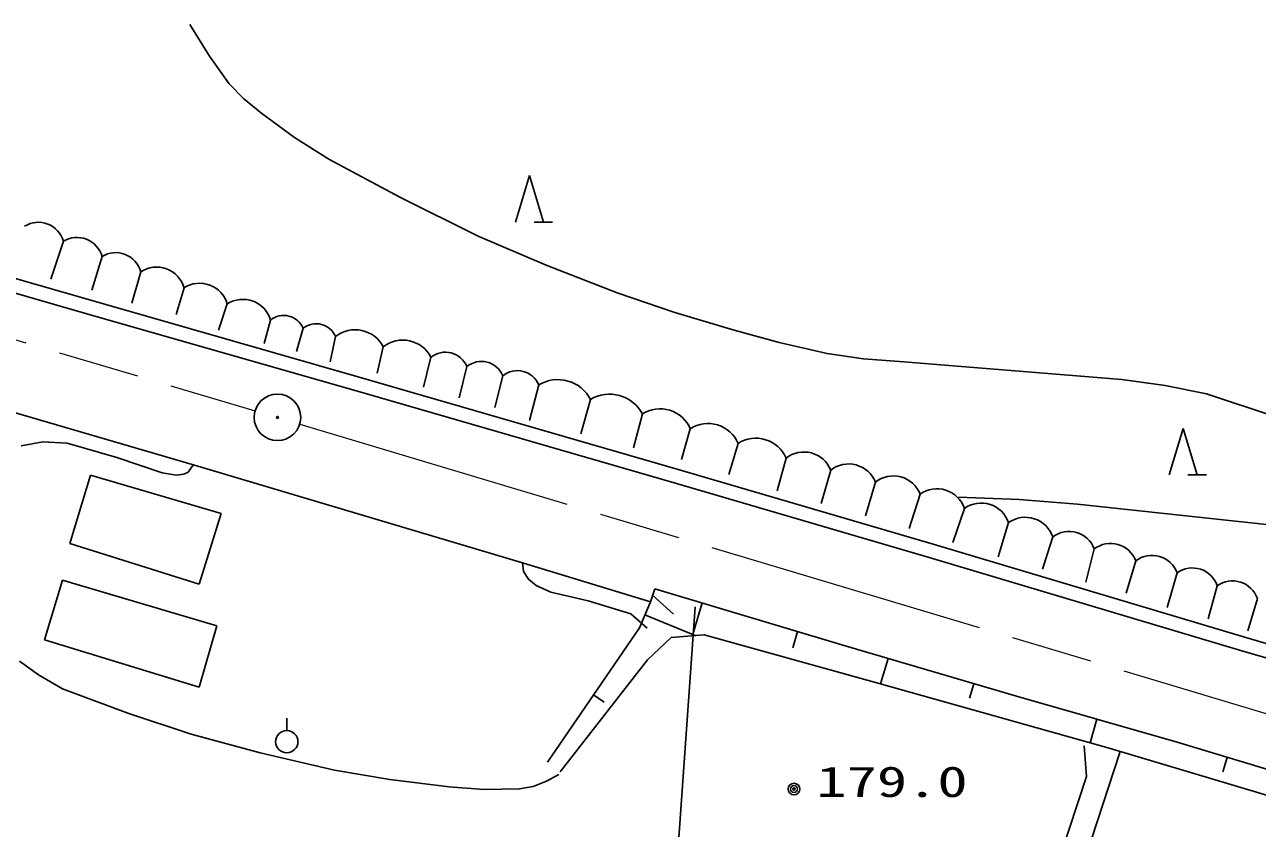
# Model space of a CAD drawing. Units: millimetres, scale not verified. Extents: x 40000 to 680000, y 20000 to 380000.
# Drawn here: x 148861 to 201874, y 278904 to 313487 of the extents above; entities that cross this region are included whole.
import ezdxf
from ezdxf.enums import TextEntityAlignment as Align

# ---------------------------------------------------------------- set-up
doc = ezdxf.new("R2010")
doc.units = ezdxf.units.MM
doc.header["$LTSCALE"] = 1000
doc.linetypes.add('CHAIN', pattern=[18.5, 12, -1.5, 3.5, -1.5])
for name, color, linetype, lineweight in [('M-BGD', 7, 'Continuous', 25), ('M-BMK', 2, 'CHAIN', 13), ('M-BMK-SRVR', 3, 'Continuous', 25), ('M-STR-STRC', 7, 'Continuous', 25)]:
    doc.layers.add(name, color=color, linetype=linetype, lineweight=lineweight)
doc.styles.add('ＭＳ ゴシック', font='')
doc.styles.get('ＭＳ ゴシック').set_extended_font_data('MS Gothic')

msp = doc.modelspace()

# ---------------------------------------------------------------- linework, layer by layer
at = {"layer": 'M-BGD'}
for p, q in [((169968, 304992), (170568, 306992)), ((170568, 306992), (171168, 304992)), ((170768, 304992), (171568, 304992)), ((150525, 304164), (149994, 302542)), ((144609, 303663), (152350, 301440)), ((152189, 303511), (151749, 302060)), ((144444, 303087), (152184, 300863)), ((153853, 302857), (153465, 301501)), ((155715, 302164), (155374, 301018)), ((152350, 301440), (163240, 298315)), ((157577, 301470), (157198, 300344)), ((152184, 300863), (163074, 297739)), ((159440, 300777), (159164, 299765)), ((137069, 300117), (156168, 294528)), ((160836, 300420), (160553, 299418)), ((162233, 300064), (161999, 298975)), ((164283, 299618), (164024, 298492)), ((166334, 299172), (166010, 297895)), ((167879, 298776), (167552, 297432)), ((163240, 298315), (177063, 294318)), ((169424, 298380), (169076, 297008)), ((170969, 297984), (170567, 296458)), ((163074, 297739), (176894, 293742)), ((173198, 297359), (172784, 295879)), ((175427, 296735), (175040, 295281)), ((177487, 296102), (177103, 294780)), ((198089, 294116), (198689, 296116)), ((198689, 296116), (199289, 294116)), ((179547, 295468), (179147, 294124)), ((181608, 294834), (181230, 293430)), ((156168, 294528), (170274, 290335)), ((177063, 294318), (187931, 291136)), ((183529, 294319), (183115, 292887)), ((150809, 291163), (151689, 294098)), ((151689, 294098), (157313, 292450)), ((176894, 293742), (187759, 290561)), ((185451, 293803), (185024, 292347)), ((198889, 294116), (199689, 294116)), ((187373, 293288), (186894, 291807)), ((189274, 292674), (188784, 291210)), ((157313, 292450), (156367, 289416)), ((191176, 292060), (190732, 290592)), ((156367, 289416), (150809, 291163)), ((187931, 291136), (201379, 287112)), ((193078, 291446), (192641, 290053)), ((187759, 290561), (201210, 286536)), ((194861, 290931), (194492, 289493)), ((170274, 290335), (175770, 288658)), ((196644, 290416), (196227, 289031)), ((149717, 287013), (150485, 289588)), ((150485, 289588), (157119, 287620)), ((198427, 289901), (198001, 288414)), ((175770, 288658), (175957, 289217)), ((175770, 288658), (175957, 289217)), ((175864, 288938), (176769, 288121)), ((175957, 289217), (184152, 286758)), ((200151, 289346), (199752, 287922)), ((175309, 287534), (175770, 288658)), ((178005, 288602), (177584, 287197)), ((201874, 288791), (201470, 287410)), ((175539, 288096), (177704, 287207)), ((157119, 287620), (156367, 284975)), ((171352, 281754), (175309, 287534)), ((182103, 287373), (181895, 286678)), ((156367, 284975), (149717, 287013)), ((176663, 287122), (175654, 286152)), ((178081, 287238), (176663, 287122)), ((185605, 285144), (178081, 287238)), ((201379, 287112), (212865, 283790)), ((184152, 286758), (191521, 284586)), ((201210, 286536), (212694, 283215)), ((175654, 286152), (171892, 281343)), ((185994, 286215), (185673, 285125)), ((195496, 282351), (185605, 285144)), ((189679, 285129), (189493, 284500)), ((173330, 284644), (173778, 284338)), ((191521, 284586), (198425, 282608)), ((160133, 283112), (160133, 283652)), ((194973, 283597), (194682, 282581)), ((198425, 282608), (207054, 280009)), ((195978, 282208), (193673, 275184)), ((194428, 282455), (194522, 281133)), ((206705, 279015), (195496, 282351)), ((200582, 281958), (200396, 281341)), ((194522, 281133), (192728, 275703))]:
    msp.add_line(p, q, dxfattribs=at)
for points in [[(155962, 313487), (156806, 312128), (157655, 310946), (158289, 310301), (159068, 309670), (160468, 308634), (161938, 307692), (164999, 306058), (168361, 304384), (171290, 303138), (174344, 301954), (176827, 301100), (179377, 300341), (181303, 299803), (183368, 299334), (184935, 299114), (186664, 298977), (196044, 298219), (197911, 297956), (199682, 297596), (202588, 296641)], [(156125, 294555), (155891, 294229), (155709, 294139), (155371, 294102), (154770, 294196), (152831, 294862), (150696, 295479), (149648, 295534), (148707, 295369)], [(189029, 293148), (191627, 293052), (194143, 292854), (203600, 291836), (213107, 291431), (214508, 291439), (216008, 291560), (217071, 291744), (218228, 292058), (219960, 292606), (221943, 293357), (222801, 293793)], [(170274, 290335), (170310, 289954), (170525, 289620), (170855, 289361), (171494, 289073), (173097, 288695), (174924, 288139), (175632, 287511)], [(148646, 286100), (149461, 285509), (150486, 284906), (153294, 283859), (156017, 282960), (158996, 282158), (162185, 281411), (164559, 281004), (167117, 280684), (168621, 280577), (170147, 280598), (170734, 280710), (171302, 280939), (171835, 281227)]]:
    msp.add_lwpolyline(points, dxfattribs=at)
for centre, radius in [((160133, 282632), 480), ((181948, 280596), 250), ((181948, 280596), 150), ((181948, 280596), 50)]:
    msp.add_circle(centre, radius, dxfattribs=at)
for centre, radius, start, end in [((149448, 303867), 1117, 15.4222, 121.6824), ((151112, 303214), 1117, 15.4222, 121.6824), ((152776, 302560), 1117, 15.4222, 121.6824), ((154524, 301812), 1242, 16.4476, 122.7078), ((156386, 301119), 1242, 16.4476, 122.7078), ((158248, 300425), 1242, 16.4476, 122.7078), ((160004, 300075), 901, 22.5472, 128.8074), ((161401, 299718), 901, 22.5472, 128.8074), ((163077, 299009), 1351, 26.7725, 128.698), ((165128, 298564), 1351, 26.7725, 128.698), ((166958, 298395), 997, 22.4885, 128.7487), ((168503, 297998), 997, 22.4885, 128.7487), ((170048, 297602), 997, 22.4885, 128.7487), ((171790, 296623), 1589, 27.622, 121.0935), ((174019, 295999), 1589, 27.622, 121.0935), ((176189, 295547), 1412, 23.1241, 122.6704), ((178249, 294913), 1412, 23.1241, 122.6704), ((180309, 294279), 1412, 23.1241, 122.6704), ((182375, 293855), 1243, 21.865, 128.1252), ((184297, 293340), 1243, 21.865, 128.1252), ((186219, 292825), 1243, 21.865, 128.1252), ((188093, 292268), 1249, 18.9738, 125.234), ((189995, 291654), 1249, 18.9738, 125.234), ((191897, 291040), 1249, 18.9738, 125.234), ((193776, 290520), 1160, 20.7565, 127.0167), ((195559, 290005), 1160, 20.7565, 127.0167), ((197342, 289490), 1160, 20.7565, 127.0167), ((199081, 288977), 1132, 19.0297, 125.2899), ((200804, 288422), 1132, 19.0297, 125.2899)]:
    msp.add_arc(centre, radius, start, end, dxfattribs=at)
at = {"layer": 'M-BMK'}
for p, q in [((137410, 303195), (158773, 296872)), ((160690, 296301), (236915, 273454))]:
    msp.add_line(p, q, dxfattribs=at)
at = {"layer": 'M-BMK-SRVR'}
for radius in [1000, 40]:
    msp.add_circle((159732, 296588), radius, dxfattribs=at)
at = {"layer": 'M-STR-STRC'}
msp.add_line((177699, 288443), (176413, 270279), dxfattribs=at)

# ---------------------------------------------------------------- texts
at = {"layer": 'M-BGD', "style": 'ＭＳ ゴシック', "width": 1.45}
msp.add_text('179.0', height=1320, dxfattribs=at).set_placement((182907, 279858), align=Align.BOTTOM_LEFT)

doc.saveas('drawing.dxf')
